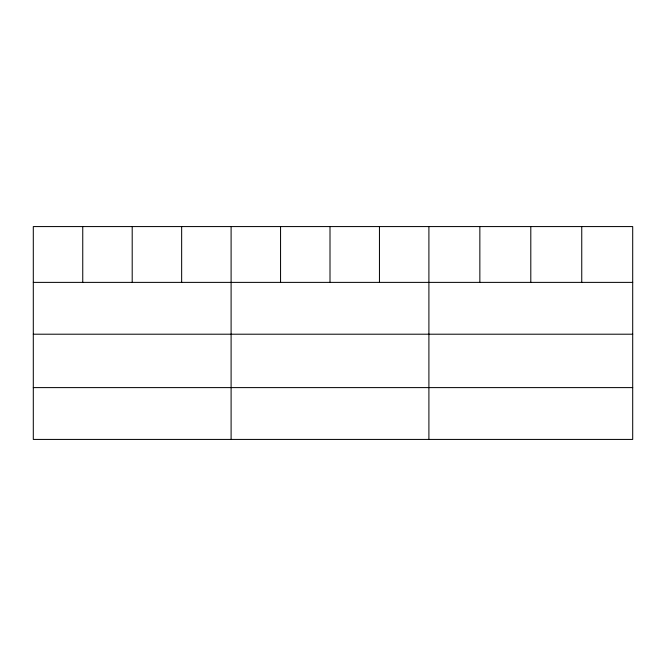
<?xml version="1.0" encoding="UTF-8"?>
<svg xmlns="http://www.w3.org/2000/svg" width="666" height="666" viewBox="0 0 666 666"><rect width="100%" height="100%" fill="white"/><g stroke="black" fill="none" stroke-linecap="round" stroke-linejoin="round"><path stroke-width="1" d="M632.7 334.207L632.7 226.573L33.3 226.573L33.3 439.427L632.7 439.427L632.7 334.207L33.3 334.207M33.3 282.384L632.7 282.384M33.3 387.604L632.7 387.604M581.751 226.573L581.751 282.384M530.802 226.573L530.802 282.384M479.853 226.573L479.853 282.384M428.904 226.573L428.904 439.427M379.454 226.573L379.454 282.384M330.003 226.573L330.003 282.384M280.553 226.573L280.553 282.384M231.102 226.573L231.102 439.427M181.651 226.573L181.651 282.384M132.201 226.573L132.201 282.384M82.751 226.573L82.751 282.384"/></g></svg>
